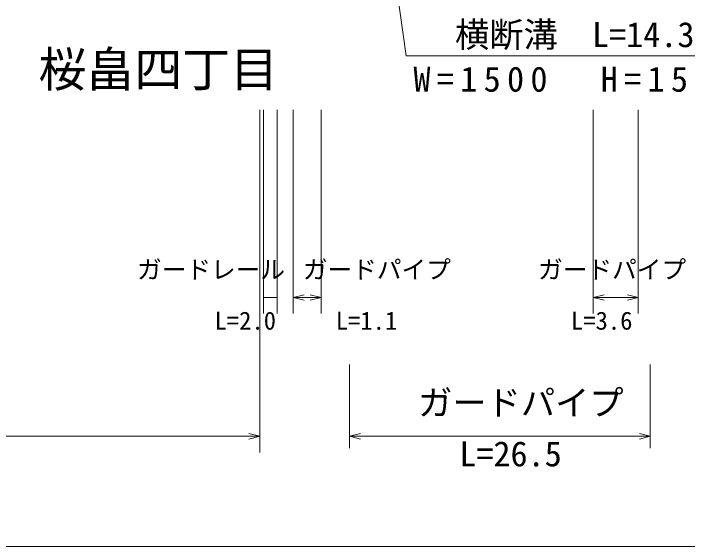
# Model space of a CAD drawing. Units: millimetres, scale not verified. Extents: x 40000 to 680000, y 20000 to 380000.
# Drawn here: x 175986 to 225202, y 205000 to 243923 of the extents above; entities that cross this region are included whole.
import ezdxf
from ezdxf.enums import TextEntityAlignment as Align

# ---------------------------------------------------------------- set-up
doc = ezdxf.new("R2010")
doc.units = ezdxf.units.MM
doc.header["$LTSCALE"] = 1000
doc.layers.add('M-BMK-HTXT', color=7, linetype='Continuous')
doc.layers.add('M-STR-HTXT', color=7, linetype='Continuous', lineweight=13)
doc.layers.add('M-TTL-BAND', color=7, linetype='Continuous', lineweight=13)
doc.styles.add('ＭＳ ゴシック', font='')
doc.styles.get('ＭＳ ゴシック').set_extended_font_data('MS Gothic')

msp = doc.modelspace()

# ---------------------------------------------------------------- linework, layer by layer
at = {"layer": 'M-STR-HTXT'}
for p, q in [((193978, 236876), (193978, 211870)), ((194252, 236876), (194252, 222005)), ((195233, 236876), (195233, 222005)), ((196402, 236876), (196402, 222005)), ((198458, 236876), (198458, 222005)), ((218315, 236876), (218315, 222005)), ((221610, 236876), (221610, 222005)), ((195233, 223181), (194252, 223181)), ((196402, 223181), (197202, 223381)), ((198458, 223181), (196402, 223181)), ((196402, 223181), (197202, 222981)), ((198458, 223181), (197658, 223381)), ((198458, 223181), (197658, 222981)), ((218315, 223181), (219115, 223381)), ((221610, 223181), (218315, 223181)), ((218315, 223181), (219115, 222981)), ((221610, 223181), (220810, 223381)), ((221610, 223181), (220810, 222981)), ((200514, 218279), (200514, 212181)), ((222486, 218279), (222486, 212181)), ((193978, 213047), (193178, 213247)), ((200514, 213047), (201314, 213247)), ((222486, 213047), (221686, 213247)), ((193978, 213047), (83415, 213047)), ((193978, 213047), (193178, 212847)), ((222486, 213047), (200514, 213047)), ((200514, 213047), (201314, 212847)), ((222486, 213047), (221686, 212847))]:
    msp.add_line(p, q, dxfattribs=at)
msp.add_lwpolyline([(200038, 273742), (204655, 240833), (226190, 240833)], dxfattribs=at)
at = {"layer": 'M-TTL-BAND'}
msp.add_line((40000, 205000), (579000, 205000), dxfattribs=at)

# ---------------------------------------------------------------- texts
at = {"layer": 'M-BMK-HTXT', "style": 'ＭＳ ゴシック'}
msp.add_text('桜畠四丁目', height=2566, dxfattribs=at).set_placement((186556, 239847), align=Align.MIDDLE_CENTER)
at = {"layer": 'M-STR-HTXT', "style": 'ＭＳ ゴシック'}
msp.add_text('横断溝\u3000L=14.3', height=1833, dxfattribs=at).set_placement((216969, 242382), align=Align.MIDDLE_CENTER)
for s, height, p in [('ガードレール', 1320, (190410, 224169)), ('ガードパイプ', 1320, (202517, 224169)), ('ガードパイプ', 1320, (219692, 224169)), ('L=2.0', 1320, (192911, 220436)), ('L=1.1', 1320, (201761, 220436)), ('L=3.6', 1320, (218937, 220436)), ('ガードパイプ', 1833, (213033, 214035)), ('L=26.5', 1833, (212277, 210302))]:
    msp.add_text(s, height=height, dxfattribs=at).set_placement(p, align=Align.BOTTOM_CENTER)
at = {"layer": 'M-STR-HTXT', "insert": (217151, 239115), "char_height": 1833, "attachment_point": 5, "style": 'ＭＳ ゴシック'}
msp.add_mtext('\\T1.37;W=1500\u3000H=1500', dxfattribs=at)

doc.saveas('drawing.dxf')
